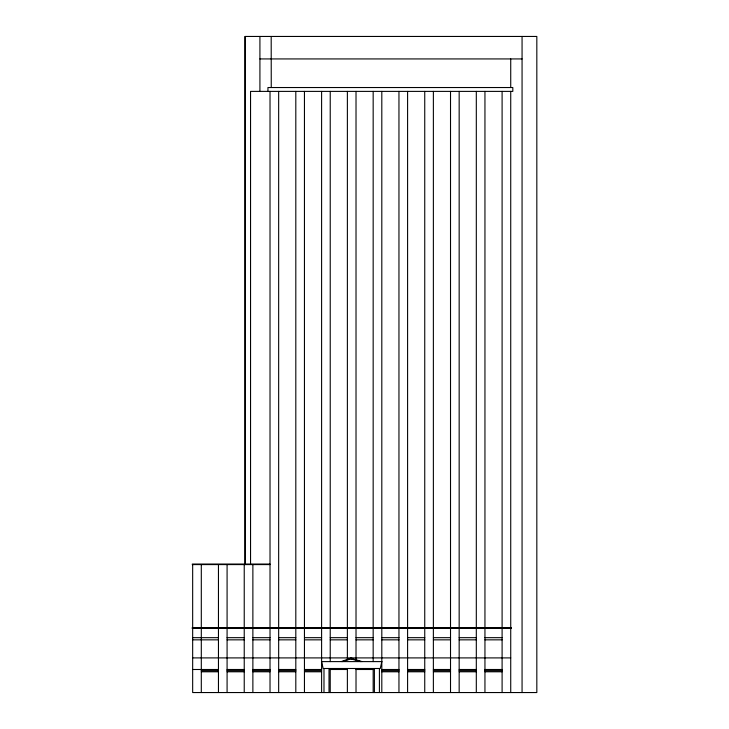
<?xml version="1.0" encoding="UTF-8"?>
<svg xmlns="http://www.w3.org/2000/svg" width="729" height="729" viewBox="0 0 729 729"><rect width="100%" height="100%" fill="white"/><g stroke="black" fill="none" stroke-linecap="round" stroke-linejoin="round"><path stroke-width="1.09" d="M245.099 36.45L245.099 564.046L245.099 36.45L536.826 36.45L536.826 692.55L192.666 692.55L192.666 564.583M522.064 692.55L522.064 36.45M341.19 661.604L350.84 658.178L362.021 661.604M342.357 661.604L350.84 658.916L360.855 661.604M259.916 58.931L522.064 58.931M270.022 564.046L192.301 564.046L192.301 564.583L270.022 564.583M192.666 637.665L218.454 637.665M227.083 637.665L244.233 637.665M252.872 637.665L270.022 637.665M278.66 637.665L295.81 637.665M304.449 637.665L321.617 637.665M330.228 637.665L347.405 637.665M356.016 637.665L373.202 637.665M381.805 637.665L398.991 637.665M407.593 637.665L424.779 637.665M433.372 637.665L450.577 637.665M459.161 637.665L476.365 637.665M484.949 637.665L502.153 637.665M192.666 639.843L218.454 639.843M227.083 639.843L244.233 639.843M252.872 639.843L270.022 639.843M278.66 639.843L295.81 639.843M304.449 639.843L321.617 639.843M330.228 639.843L347.405 639.843M356.016 639.843L373.202 639.843M381.805 639.843L398.991 639.843M407.593 639.843L424.779 639.843M433.372 639.843L450.577 639.843M459.161 639.843L476.365 639.843M484.949 639.843L502.153 639.843M192.666 657.904L510.728 657.904M350.84 658.633L352.007 658.633M192.666 669.495L218.454 669.495M227.083 669.495L244.233 669.495M252.872 669.495L270.022 669.495M278.66 669.495L295.81 669.495M304.449 669.495L321.617 669.495M330.228 669.495L347.405 669.495M356.016 669.495L373.202 669.495M381.805 669.495L398.991 669.495M407.593 669.495L424.779 669.495M433.372 669.495L450.577 669.495M459.161 669.495L476.365 669.495M484.949 669.495L502.153 669.495M201.304 670.644L218.454 670.644M227.083 670.644L244.233 670.644M252.872 670.644L270.022 670.644M278.66 670.644L295.81 670.644M304.449 670.644L321.598 670.644M381.805 670.644L398.954 670.644M407.593 670.644L424.743 670.644M433.372 670.644L450.522 670.644M459.161 670.644L476.31 670.644M484.949 670.644L502.099 670.644M201.304 671.783L218.454 671.783M227.083 671.783L244.233 671.783M252.872 671.783L270.022 671.783M278.66 671.783L295.81 671.783M304.449 671.783L321.617 671.783M381.805 671.783L398.991 671.783M407.593 671.783L424.779 671.783M433.372 671.783L450.577 671.783M459.161 671.783L476.365 671.783M484.949 671.783L502.153 671.783M510.728 58.931L510.728 87.535M510.728 91.389L510.728 692.55M502.099 91.389L502.099 627.787M502.099 628.298L502.099 692.55M484.949 91.389L484.949 627.787M484.949 628.298L484.949 692.55M476.31 91.389L476.31 627.787M476.31 628.298L476.31 692.55M459.161 91.389L459.161 627.787M459.161 628.298L459.161 692.55M450.522 91.389L450.522 627.787M450.522 628.298L450.522 692.55M433.372 91.389L433.372 627.787M433.372 628.298L433.372 692.55M424.743 91.389L424.743 627.787M424.743 628.298L424.743 692.55M407.593 91.389L407.593 627.787M407.593 628.298L407.593 692.55M398.954 91.389L398.954 627.787M398.954 628.298L398.954 692.55M381.805 91.389L381.805 627.787M381.805 628.298L381.805 692.55M379.417 668.493L379.417 692.55M374.396 668.493L374.396 692.55M373.166 91.389L373.166 627.787M373.166 628.298L373.166 661.604M373.166 668.493L373.166 692.55M356.016 91.389L356.016 627.787M356.016 628.298L356.016 659.754M356.016 668.493L356.016 692.55M352.007 658.178L352.007 658.916M350.84 658.178L350.84 658.916M347.378 91.389L347.378 627.787M347.378 628.298L347.378 659.754M347.378 668.493L347.378 692.55M330.228 91.389L330.228 627.787M330.228 628.298L330.228 661.604M330.228 668.493L330.228 692.55M329.016 668.493L329.016 692.55M323.986 668.493L323.986 692.55M321.598 91.389L321.598 627.787M321.598 628.298L321.598 692.55M304.449 91.389L304.449 627.787M304.449 628.298L304.449 692.55M295.81 91.389L295.81 627.787M295.81 628.298L295.81 692.55M278.66 91.389L278.66 627.787M278.66 628.298L278.66 692.55M271.252 87.535L271.188 36.45M270.022 91.389L270.022 627.787M270.022 628.298L270.022 692.55M267.944 91.389L267.944 87.535L512.815 87.535L512.815 91.389L250.548 91.389L250.548 564.046M259.916 36.45L259.916 91.389M252.872 564.583L252.872 627.787M252.872 628.298L252.872 692.55M244.233 564.583L244.233 627.787M244.233 628.298L244.233 692.55M227.083 564.583L227.083 627.787M227.083 628.298L227.083 692.55M218.454 564.583L218.454 627.787M218.454 628.298L218.454 692.55M201.304 564.583L201.304 627.787M201.304 628.298L201.304 692.55M381.805 661.604L380.274 668.493L323.138 668.493L321.598 661.604L381.805 661.604M511.22 627.787L192.174 627.787L192.174 628.298L511.22 628.298L511.22 627.787"/></g></svg>
